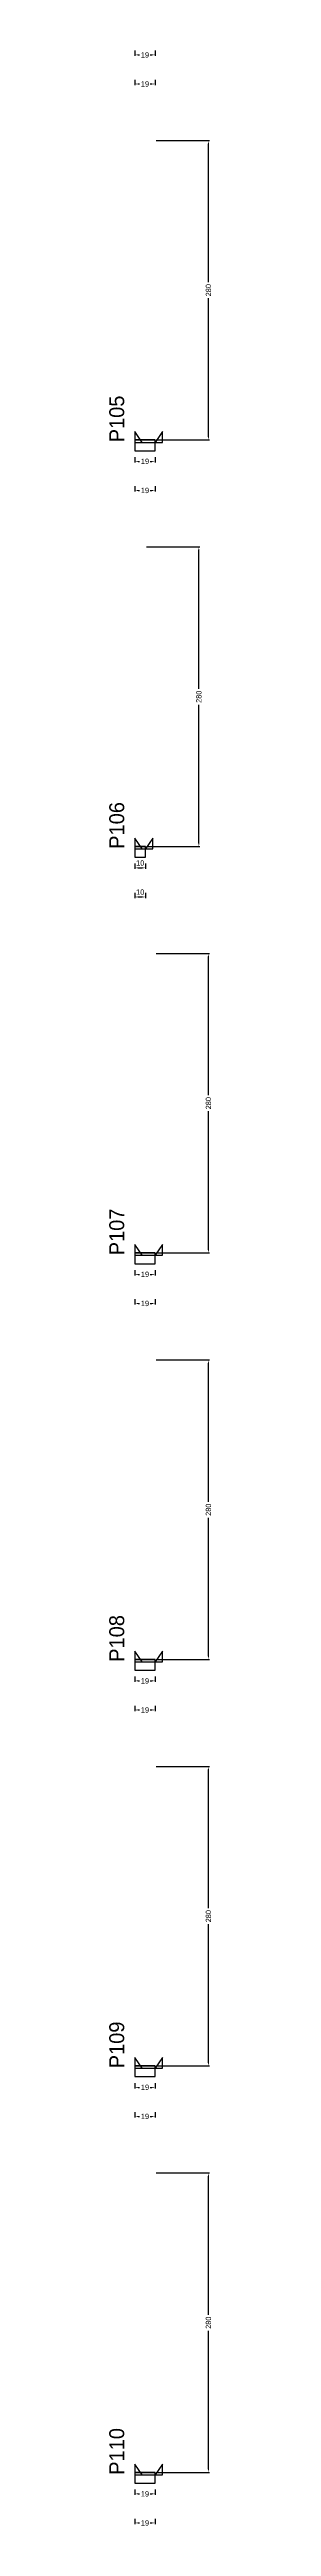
# Model space of a CAD drawing. Header units: centimetres. Extents: x -8500 to 4118, y -39526 to 295.
# Drawn here: x 3976 to 4072, y -27028 to -24713 of the extents above; entities that cross this region are included whole.
import ezdxf

# ---------------------------------------------------------------- set-up
doc = ezdxf.new("R2010")
doc.units = ezdxf.units.CM
for name, color, linetype in [('NOMENCLATURA', 7, 'Continuous'), ('SARR_2.2x10', 60, 'Continuous'), ('SARR_2.2x7', 40, 'Continuous')]:
    doc.layers.add(name, color=color, linetype=linetype)
doc.dimstyles.new('PAINEL-NOVA', dxfattribs={"dimtxt": 5, "dimasz": 3, "dimexe": 1, "dimexo": 1, "dimgap": 1, "dimtad": 1, "dimcen": 2.5, "dimazin": 3, "dimtfac": 1, "dimtmove": 0, "dimatfit": 3})

# ---------------------------------------------------------------- blocks, each defined once
blk = doc.blocks.new('_CLOSEDFILLED')
at = {"color": 0, "linetype": 'BYBLOCK'}
blk.add_solid([(-1, 0.16), (0, 0), (-1, -0.16)], dxfattribs=at)
blk = doc.blocks.new('*D1711')
for p, q in [((4000, -24713.8), (4000, -24718.8)), ((4003, -24717.8), (4004.5, -24717.8)), ((4014.5, -24717.8), (4016, -24717.8)), ((4019, -24713.8), (4019, -24718.8))]:
    blk.add_line(p, q)
at = {"layer": 'Defpoints'}
for p in [(4000, -24712.8), (4000, -24717.8), (4019, -24712.8)]:
    blk.add_point(p, dxfattribs=at)
at = {"layer": 'SARR_2.2x10', "xscale": 3, "yscale": 3, "rotation": 180}
blk.add_blockref('_CLOSEDFILLED', (4000, -24717.8), dxfattribs=at)
at = {"layer": 'SARR_2.2x10', "xscale": 3, "yscale": 3}
blk.add_blockref('_CLOSEDFILLED', (4019, -24717.8), dxfattribs=at)
at = {"layer": 'SARR_2.2x10', "insert": (4009.5, -24717.8), "char_height": 5, "attachment_point": 5}
blk.add_mtext('19', dxfattribs=at)
blk = doc.blocks.new('*D1716')
for p, q in [((4000, -24741), (4000, -24746)), ((4003, -24745), (4004.5, -24745)), ((4014.5, -24745), (4016, -24745)), ((4019, -24741), (4019, -24746))]:
    blk.add_line(p, q)
at = {"layer": 'Defpoints'}
for p in [(4000, -24740), (4000, -24745), (4019, -24740)]:
    blk.add_point(p, dxfattribs=at)
at = {"layer": 'SARR_2.2x10', "xscale": 3, "yscale": 3, "rotation": 180}
blk.add_blockref('_CLOSEDFILLED', (4000, -24745), dxfattribs=at)
at = {"layer": 'SARR_2.2x10', "xscale": 3, "yscale": 3}
blk.add_blockref('_CLOSEDFILLED', (4019, -24745), dxfattribs=at)
at = {"layer": 'SARR_2.2x10', "insert": (4009.5, -24745), "char_height": 5, "attachment_point": 5}
blk.add_mtext('19', dxfattribs=at)
blk = doc.blocks.new('*D1737')
for p, q in [((4000, -25093.8), (4000, -25098.8)), ((4003, -25097.8), (4004.5, -25097.8)), ((4014.5, -25097.8), (4016, -25097.8)), ((4019, -25093.8), (4019, -25098.8))]:
    blk.add_line(p, q)
at = {"layer": 'Defpoints'}
for p in [(4000, -25092.8), (4000, -25097.8), (4019, -25092.8)]:
    blk.add_point(p, dxfattribs=at)
at = {"layer": 'SARR_2.2x10', "xscale": 3, "yscale": 3, "rotation": 180}
blk.add_blockref('_CLOSEDFILLED', (4000, -25097.8), dxfattribs=at)
at = {"layer": 'SARR_2.2x10', "xscale": 3, "yscale": 3}
blk.add_blockref('_CLOSEDFILLED', (4019, -25097.8), dxfattribs=at)
at = {"layer": 'SARR_2.2x10', "insert": (4009.5, -25097.8), "char_height": 5, "attachment_point": 5}
blk.add_mtext('19', dxfattribs=at)
blk = doc.blocks.new('*D1738')
for p, q in [((4020, -24797.8), (4070, -24797.8)), ((4069, -24930.3), (4069, -24800.8)), ((4069, -25074.8), (4069, -24945.3)), ((4020, -25077.8), (4070, -25077.8))]:
    blk.add_line(p, q)
at = {"layer": 'Defpoints'}
for p in [(4019, -24797.8), (4019, -25077.8), (4069, -25077.8)]:
    blk.add_point(p, dxfattribs=at)
at = {"layer": 'SARR_2.2x10', "xscale": 3, "yscale": 3}
for p, rotation in [((4069, -24797.8), 90), ((4069, -25077.8), 270)]:
    blk.add_blockref('_CLOSEDFILLED', p, dxfattribs=dict(at, rotation=rotation))
at = {"layer": 'SARR_2.2x10', "insert": (4069, -24937.8), "char_height": 5, "attachment_point": 5, "rotation": 90}
blk.add_mtext('280', dxfattribs=at)
blk = doc.blocks.new('*D1739')
for p, q in [((4020, -24797.8), (4070, -24797.8)), ((4069, -24930.3), (4069, -24800.8)), ((4069, -25074.8), (4069, -24945.3)), ((4020, -25077.8), (4070, -25077.8))]:
    blk.add_line(p, q)
at = {"layer": 'Defpoints'}
for p in [(4019, -24797.8), (4019, -25077.8), (4069, -25077.8)]:
    blk.add_point(p, dxfattribs=at)
at = {"layer": 'SARR_2.2x10', "xscale": 3, "yscale": 3}
for p, rotation in [((4069, -24797.8), 90), ((4069, -25077.8), 270)]:
    blk.add_blockref('_CLOSEDFILLED', p, dxfattribs=dict(at, rotation=rotation))
at = {"layer": 'SARR_2.2x10', "insert": (4069, -24937.8), "char_height": 5, "attachment_point": 5, "rotation": 90}
blk.add_mtext('280', dxfattribs=at)
blk = doc.blocks.new('*D1740')
for p, q in [((4020, -24797.8), (4070, -24797.8)), ((4069, -24930.3), (4069, -24800.8)), ((4069, -25074.8), (4069, -24945.3)), ((4020, -25077.8), (4070, -25077.8))]:
    blk.add_line(p, q)
at = {"layer": 'Defpoints'}
for p in [(4019, -24797.8), (4019, -25077.8), (4069, -25077.8)]:
    blk.add_point(p, dxfattribs=at)
at = {"layer": 'SARR_2.2x10', "xscale": 3, "yscale": 3}
for p, rotation in [((4069, -24797.8), 90), ((4069, -25077.8), 270)]:
    blk.add_blockref('_CLOSEDFILLED', p, dxfattribs=dict(at, rotation=rotation))
at = {"layer": 'SARR_2.2x10', "insert": (4069, -24937.8), "char_height": 5, "attachment_point": 5, "rotation": 90}
blk.add_mtext('280', dxfattribs=at)
blk = doc.blocks.new('*D1741')
for p, q in [((4020, -24797.8), (4070, -24797.8)), ((4069, -24930.3), (4069, -24800.8)), ((4069, -25074.8), (4069, -24945.3)), ((4020, -25077.8), (4070, -25077.8))]:
    blk.add_line(p, q)
at = {"layer": 'Defpoints'}
for p in [(4019, -24797.8), (4019, -25077.8), (4069, -25077.8)]:
    blk.add_point(p, dxfattribs=at)
at = {"layer": 'SARR_2.2x10', "xscale": 3, "yscale": 3}
for p, rotation in [((4069, -24797.8), 90), ((4069, -25077.8), 270)]:
    blk.add_blockref('_CLOSEDFILLED', p, dxfattribs=dict(at, rotation=rotation))
at = {"layer": 'SARR_2.2x10', "insert": (4069, -24937.8), "char_height": 5, "attachment_point": 5, "rotation": 90}
blk.add_mtext('280', dxfattribs=at)
blk = doc.blocks.new('*D1742')
for p, q in [((4000, -25121), (4000, -25126)), ((4019, -25121), (4019, -25126)), ((4003, -25125), (4004.5, -25125)), ((4014.5, -25125), (4016, -25125))]:
    blk.add_line(p, q)
at = {"layer": 'Defpoints'}
for p in [(4000, -25120), (4019, -25120), (4000, -25125)]:
    blk.add_point(p, dxfattribs=at)
at = {"layer": 'SARR_2.2x10', "xscale": 3, "yscale": 3, "rotation": 180}
blk.add_blockref('_CLOSEDFILLED', (4000, -25125), dxfattribs=at)
at = {"layer": 'SARR_2.2x10', "xscale": 3, "yscale": 3}
blk.add_blockref('_CLOSEDFILLED', (4019, -25125), dxfattribs=at)
at = {"layer": 'SARR_2.2x10', "insert": (4009.5, -25125), "char_height": 5, "attachment_point": 5}
blk.add_mtext('19', dxfattribs=at)
blk = doc.blocks.new('GRA-E')
at = {"layer": 'SARR_2.2x7'}
blk.add_lwpolyline([(0, 0), (7, 0), (0, 10)], close=True, dxfattribs=at)
blk = doc.blocks.new('GRA-D')
at = {"layer": 'SARR_2.2x7'}
blk.add_lwpolyline([(0, 0), (7, 0), (7, 10)], close=True, dxfattribs=at)
blk = doc.blocks.new('*D1763')
for p, q in [((4000, -25473.8), (4000, -25478.8)), ((4003, -25477.8), (4007, -25477.8)), ((4010, -25473.8), (4010, -25478.8))]:
    blk.add_line(p, q)
at = {"layer": 'Defpoints'}
for p in [(4000, -25472.8), (4000, -25477.8), (4010, -25472.8)]:
    blk.add_point(p, dxfattribs=at)
at = {"layer": 'SARR_2.2x10', "xscale": 3, "yscale": 3, "rotation": 180}
blk.add_blockref('_CLOSEDFILLED', (4000, -25477.8), dxfattribs=at)
at = {"layer": 'SARR_2.2x10', "xscale": 3, "yscale": 3}
blk.add_blockref('_CLOSEDFILLED', (4010, -25477.8), dxfattribs=at)
at = {"layer": 'SARR_2.2x10', "insert": (4005, -25473.3), "char_height": 5, "attachment_point": 5}
blk.add_mtext('10', dxfattribs=at)
blk = doc.blocks.new('*D1764')
for p, q in [((4011, -25177.8), (4061, -25177.8)), ((4060, -25310.3), (4060, -25180.8)), ((4060, -25454.8), (4060, -25325.3)), ((4011, -25457.8), (4061, -25457.8))]:
    blk.add_line(p, q)
at = {"layer": 'Defpoints'}
for p in [(4010, -25177.8), (4010, -25457.8), (4060, -25457.8)]:
    blk.add_point(p, dxfattribs=at)
at = {"layer": 'SARR_2.2x10', "xscale": 3, "yscale": 3}
for p, rotation in [((4060, -25177.8), 90), ((4060, -25457.8), 270)]:
    blk.add_blockref('_CLOSEDFILLED', p, dxfattribs=dict(at, rotation=rotation))
at = {"layer": 'SARR_2.2x10', "insert": (4060, -25317.8), "char_height": 5, "attachment_point": 5, "rotation": 90}
blk.add_mtext('280', dxfattribs=at)
blk = doc.blocks.new('*D1765')
for p, q in [((4011, -25177.8), (4061, -25177.8)), ((4060, -25310.3), (4060, -25180.8)), ((4060, -25454.8), (4060, -25325.3)), ((4011, -25457.8), (4061, -25457.8))]:
    blk.add_line(p, q)
at = {"layer": 'Defpoints'}
for p in [(4010, -25177.8), (4010, -25457.8), (4060, -25457.8)]:
    blk.add_point(p, dxfattribs=at)
at = {"layer": 'SARR_2.2x10', "xscale": 3, "yscale": 3}
for p, rotation in [((4060, -25177.8), 90), ((4060, -25457.8), 270)]:
    blk.add_blockref('_CLOSEDFILLED', p, dxfattribs=dict(at, rotation=rotation))
at = {"layer": 'SARR_2.2x10', "insert": (4060, -25317.8), "char_height": 5, "attachment_point": 5, "rotation": 90}
blk.add_mtext('280', dxfattribs=at)
blk = doc.blocks.new('*D1766')
for p, q in [((4011, -25177.8), (4061, -25177.8)), ((4060, -25310.3), (4060, -25180.8)), ((4060, -25454.8), (4060, -25325.3)), ((4011, -25457.8), (4061, -25457.8))]:
    blk.add_line(p, q)
at = {"layer": 'Defpoints'}
for p in [(4010, -25177.8), (4010, -25457.8), (4060, -25457.8)]:
    blk.add_point(p, dxfattribs=at)
at = {"layer": 'SARR_2.2x10', "xscale": 3, "yscale": 3}
for p, rotation in [((4060, -25177.8), 90), ((4060, -25457.8), 270)]:
    blk.add_blockref('_CLOSEDFILLED', p, dxfattribs=dict(at, rotation=rotation))
at = {"layer": 'SARR_2.2x10', "insert": (4060, -25317.8), "char_height": 5, "attachment_point": 5, "rotation": 90}
blk.add_mtext('280', dxfattribs=at)
blk = doc.blocks.new('*D1767')
for p, q in [((4011, -25177.8), (4061, -25177.8)), ((4060, -25310.3), (4060, -25180.8)), ((4060, -25454.8), (4060, -25325.3)), ((4011, -25457.8), (4061, -25457.8))]:
    blk.add_line(p, q)
at = {"layer": 'Defpoints'}
for p in [(4010, -25177.8), (4010, -25457.8), (4060, -25457.8)]:
    blk.add_point(p, dxfattribs=at)
at = {"layer": 'SARR_2.2x10', "xscale": 3, "yscale": 3}
for p, rotation in [((4060, -25177.8), 90), ((4060, -25457.8), 270)]:
    blk.add_blockref('_CLOSEDFILLED', p, dxfattribs=dict(at, rotation=rotation))
at = {"layer": 'SARR_2.2x10', "insert": (4060, -25317.8), "char_height": 5, "attachment_point": 5, "rotation": 90}
blk.add_mtext('280', dxfattribs=at)
blk = doc.blocks.new('*D1768')
for p, q in [((4000, -25501), (4000, -25506)), ((4003, -25505), (4007, -25505)), ((4010, -25501), (4010, -25506))]:
    blk.add_line(p, q)
at = {"layer": 'Defpoints'}
for p in [(4000, -25500), (4000, -25505), (4010, -25500)]:
    blk.add_point(p, dxfattribs=at)
at = {"layer": 'SARR_2.2x10', "xscale": 3, "yscale": 3, "rotation": 180}
blk.add_blockref('_CLOSEDFILLED', (4000, -25505), dxfattribs=at)
at = {"layer": 'SARR_2.2x10', "xscale": 3, "yscale": 3}
blk.add_blockref('_CLOSEDFILLED', (4010, -25505), dxfattribs=at)
at = {"layer": 'SARR_2.2x10', "insert": (4005, -25500.5), "char_height": 5, "attachment_point": 5}
blk.add_mtext('10', dxfattribs=at)
blk = doc.blocks.new('*D1789')
for p, q in [((4000, -25853.8), (4000, -25858.8)), ((4003, -25857.8), (4004.5, -25857.8)), ((4014.5, -25857.8), (4016, -25857.8)), ((4019, -25853.8), (4019, -25858.8))]:
    blk.add_line(p, q)
at = {"layer": 'Defpoints'}
for p in [(4000, -25852.8), (4000, -25857.8), (4019, -25852.8)]:
    blk.add_point(p, dxfattribs=at)
at = {"layer": 'SARR_2.2x10', "xscale": 3, "yscale": 3, "rotation": 180}
blk.add_blockref('_CLOSEDFILLED', (4000, -25857.8), dxfattribs=at)
at = {"layer": 'SARR_2.2x10', "xscale": 3, "yscale": 3}
blk.add_blockref('_CLOSEDFILLED', (4019, -25857.8), dxfattribs=at)
at = {"layer": 'SARR_2.2x10', "insert": (4009.5, -25857.8), "char_height": 5, "attachment_point": 5}
blk.add_mtext('19', dxfattribs=at)
blk = doc.blocks.new('*D1790')
for p, q in [((4020, -25557.8), (4070, -25557.8)), ((4069, -25690.3), (4069, -25560.8)), ((4069, -25834.8), (4069, -25705.3)), ((4020, -25837.8), (4070, -25837.8))]:
    blk.add_line(p, q)
at = {"layer": 'Defpoints'}
for p in [(4019, -25557.8), (4019, -25837.8), (4069, -25837.8)]:
    blk.add_point(p, dxfattribs=at)
at = {"layer": 'SARR_2.2x10', "xscale": 3, "yscale": 3}
for p, rotation in [((4069, -25557.8), 90), ((4069, -25837.8), 270)]:
    blk.add_blockref('_CLOSEDFILLED', p, dxfattribs=dict(at, rotation=rotation))
at = {"layer": 'SARR_2.2x10', "insert": (4069, -25697.8), "char_height": 5, "attachment_point": 5, "rotation": 90}
blk.add_mtext('280', dxfattribs=at)
blk = doc.blocks.new('*D1791')
for p, q in [((4020, -25557.8), (4070, -25557.8)), ((4069, -25690.3), (4069, -25560.8)), ((4069, -25834.8), (4069, -25705.3)), ((4020, -25837.8), (4070, -25837.8))]:
    blk.add_line(p, q)
at = {"layer": 'Defpoints'}
for p in [(4019, -25557.8), (4019, -25837.8), (4069, -25837.8)]:
    blk.add_point(p, dxfattribs=at)
at = {"layer": 'SARR_2.2x10', "xscale": 3, "yscale": 3}
for p, rotation in [((4069, -25557.8), 90), ((4069, -25837.8), 270)]:
    blk.add_blockref('_CLOSEDFILLED', p, dxfattribs=dict(at, rotation=rotation))
at = {"layer": 'SARR_2.2x10', "insert": (4069, -25697.8), "char_height": 5, "attachment_point": 5, "rotation": 90}
blk.add_mtext('280', dxfattribs=at)
blk = doc.blocks.new('*D1792')
for p, q in [((4020, -25557.8), (4070, -25557.8)), ((4069, -25690.3), (4069, -25560.8)), ((4069, -25834.8), (4069, -25705.3)), ((4020, -25837.8), (4070, -25837.8))]:
    blk.add_line(p, q)
at = {"layer": 'Defpoints'}
for p in [(4019, -25557.8), (4019, -25837.8), (4069, -25837.8)]:
    blk.add_point(p, dxfattribs=at)
at = {"layer": 'SARR_2.2x10', "xscale": 3, "yscale": 3}
for p, rotation in [((4069, -25557.8), 90), ((4069, -25837.8), 270)]:
    blk.add_blockref('_CLOSEDFILLED', p, dxfattribs=dict(at, rotation=rotation))
at = {"layer": 'SARR_2.2x10', "insert": (4069, -25697.8), "char_height": 5, "attachment_point": 5, "rotation": 90}
blk.add_mtext('280', dxfattribs=at)
blk = doc.blocks.new('*D1793')
for p, q in [((4020, -25557.8), (4070, -25557.8)), ((4069, -25690.3), (4069, -25560.8)), ((4069, -25834.8), (4069, -25705.3)), ((4020, -25837.8), (4070, -25837.8))]:
    blk.add_line(p, q)
at = {"layer": 'Defpoints'}
for p in [(4019, -25557.8), (4019, -25837.8), (4069, -25837.8)]:
    blk.add_point(p, dxfattribs=at)
at = {"layer": 'SARR_2.2x10', "xscale": 3, "yscale": 3}
for p, rotation in [((4069, -25557.8), 90), ((4069, -25837.8), 270)]:
    blk.add_blockref('_CLOSEDFILLED', p, dxfattribs=dict(at, rotation=rotation))
at = {"layer": 'SARR_2.2x10', "insert": (4069, -25697.8), "char_height": 5, "attachment_point": 5, "rotation": 90}
blk.add_mtext('280', dxfattribs=at)
blk = doc.blocks.new('*D1794')
for p, q in [((4000, -25881), (4000, -25886)), ((4003, -25885), (4004.5, -25885)), ((4014.5, -25885), (4016, -25885)), ((4019, -25881), (4019, -25886))]:
    blk.add_line(p, q)
at = {"layer": 'Defpoints'}
for p in [(4000, -25880), (4000, -25885), (4019, -25880)]:
    blk.add_point(p, dxfattribs=at)
at = {"layer": 'SARR_2.2x10', "xscale": 3, "yscale": 3, "rotation": 180}
blk.add_blockref('_CLOSEDFILLED', (4000, -25885), dxfattribs=at)
at = {"layer": 'SARR_2.2x10', "xscale": 3, "yscale": 3}
blk.add_blockref('_CLOSEDFILLED', (4019, -25885), dxfattribs=at)
at = {"layer": 'SARR_2.2x10', "insert": (4009.5, -25885), "char_height": 5, "attachment_point": 5}
blk.add_mtext('19', dxfattribs=at)
blk = doc.blocks.new('*D1815')
for p, q in [((4000, -26233.8), (4000, -26238.8)), ((4019, -26233.8), (4019, -26238.8)), ((4003, -26237.8), (4004.5, -26237.8)), ((4014.5, -26237.8), (4016, -26237.8))]:
    blk.add_line(p, q)
at = {"layer": 'Defpoints'}
for p in [(4000, -26232.8), (4019, -26232.8), (4000, -26237.8)]:
    blk.add_point(p, dxfattribs=at)
at = {"layer": 'SARR_2.2x10', "xscale": 3, "yscale": 3, "rotation": 180}
blk.add_blockref('_CLOSEDFILLED', (4000, -26237.8), dxfattribs=at)
at = {"layer": 'SARR_2.2x10', "xscale": 3, "yscale": 3}
blk.add_blockref('_CLOSEDFILLED', (4019, -26237.8), dxfattribs=at)
at = {"layer": 'SARR_2.2x10', "insert": (4009.5, -26237.8), "char_height": 5, "attachment_point": 5}
blk.add_mtext('19', dxfattribs=at)
blk = doc.blocks.new('*D1816')
for p, q in [((4020, -25937.8), (4070, -25937.8)), ((4069, -26070.3), (4069, -25940.8)), ((4069, -26214.8), (4069, -26085.3)), ((4020, -26217.8), (4070, -26217.8))]:
    blk.add_line(p, q)
at = {"layer": 'Defpoints'}
for p in [(4019, -25937.8), (4019, -26217.8), (4069, -26217.8)]:
    blk.add_point(p, dxfattribs=at)
at = {"layer": 'SARR_2.2x10', "xscale": 3, "yscale": 3}
for p, rotation in [((4069, -25937.8), 90), ((4069, -26217.8), 270)]:
    blk.add_blockref('_CLOSEDFILLED', p, dxfattribs=dict(at, rotation=rotation))
at = {"layer": 'SARR_2.2x10', "insert": (4069, -26077.8), "char_height": 5, "attachment_point": 5, "rotation": 90}
blk.add_mtext('280', dxfattribs=at)
blk = doc.blocks.new('*D1817')
for p, q in [((4020, -25937.8), (4070, -25937.8)), ((4069, -26070.3), (4069, -25940.8)), ((4069, -26214.8), (4069, -26085.3)), ((4020, -26217.8), (4070, -26217.8))]:
    blk.add_line(p, q)
at = {"layer": 'Defpoints'}
for p in [(4019, -25937.8), (4019, -26217.8), (4069, -26217.8)]:
    blk.add_point(p, dxfattribs=at)
at = {"layer": 'SARR_2.2x10', "xscale": 3, "yscale": 3}
for p, rotation in [((4069, -25937.8), 90), ((4069, -26217.8), 270)]:
    blk.add_blockref('_CLOSEDFILLED', p, dxfattribs=dict(at, rotation=rotation))
at = {"layer": 'SARR_2.2x10', "insert": (4069, -26077.8), "char_height": 5, "attachment_point": 5, "rotation": 90}
blk.add_mtext('280', dxfattribs=at)
blk = doc.blocks.new('*D1818')
for p, q in [((4020, -25937.8), (4070, -25937.8)), ((4069, -26070.3), (4069, -25940.8)), ((4069, -26214.8), (4069, -26085.3)), ((4020, -26217.8), (4070, -26217.8))]:
    blk.add_line(p, q)
at = {"layer": 'Defpoints'}
for p in [(4019, -25937.8), (4019, -26217.8), (4069, -26217.8)]:
    blk.add_point(p, dxfattribs=at)
at = {"layer": 'SARR_2.2x10', "xscale": 3, "yscale": 3}
for p, rotation in [((4069, -25937.8), 90), ((4069, -26217.8), 270)]:
    blk.add_blockref('_CLOSEDFILLED', p, dxfattribs=dict(at, rotation=rotation))
at = {"layer": 'SARR_2.2x10', "insert": (4069, -26077.8), "char_height": 5, "attachment_point": 5, "rotation": 90}
blk.add_mtext('280', dxfattribs=at)
blk = doc.blocks.new('*D1819')
for p, q in [((4020, -25937.8), (4070, -25937.8)), ((4069, -26070.3), (4069, -25940.8)), ((4069, -26214.8), (4069, -26085.3)), ((4020, -26217.8), (4070, -26217.8))]:
    blk.add_line(p, q)
at = {"layer": 'Defpoints'}
for p in [(4019, -25937.8), (4019, -26217.8), (4069, -26217.8)]:
    blk.add_point(p, dxfattribs=at)
at = {"layer": 'SARR_2.2x10', "xscale": 3, "yscale": 3}
for p, rotation in [((4069, -25937.8), 90), ((4069, -26217.8), 270)]:
    blk.add_blockref('_CLOSEDFILLED', p, dxfattribs=dict(at, rotation=rotation))
at = {"layer": 'SARR_2.2x10', "insert": (4069, -26077.8), "char_height": 5, "attachment_point": 5, "rotation": 90}
blk.add_mtext('280', dxfattribs=at)
blk = doc.blocks.new('*D1820')
for p, q in [((4000, -26261), (4000, -26266)), ((4003, -26265), (4004.5, -26265)), ((4014.5, -26265), (4016, -26265)), ((4019, -26261), (4019, -26266))]:
    blk.add_line(p, q)
at = {"layer": 'Defpoints'}
for p in [(4000, -26260), (4000, -26265), (4019, -26260)]:
    blk.add_point(p, dxfattribs=at)
at = {"layer": 'SARR_2.2x10', "xscale": 3, "yscale": 3, "rotation": 180}
blk.add_blockref('_CLOSEDFILLED', (4000, -26265), dxfattribs=at)
at = {"layer": 'SARR_2.2x10', "xscale": 3, "yscale": 3}
blk.add_blockref('_CLOSEDFILLED', (4019, -26265), dxfattribs=at)
at = {"layer": 'SARR_2.2x10', "insert": (4009.5, -26265), "char_height": 5, "attachment_point": 5}
blk.add_mtext('19', dxfattribs=at)
blk = doc.blocks.new('*D1841')
for p, q in [((4000, -26613.8), (4000, -26618.8)), ((4003, -26617.8), (4004.5, -26617.8)), ((4014.5, -26617.8), (4016, -26617.8)), ((4019, -26613.8), (4019, -26618.8))]:
    blk.add_line(p, q)
at = {"layer": 'Defpoints'}
for p in [(4000, -26612.8), (4000, -26617.8), (4019, -26612.8)]:
    blk.add_point(p, dxfattribs=at)
at = {"layer": 'SARR_2.2x10', "xscale": 3, "yscale": 3, "rotation": 180}
blk.add_blockref('_CLOSEDFILLED', (4000, -26617.8), dxfattribs=at)
at = {"layer": 'SARR_2.2x10', "xscale": 3, "yscale": 3}
blk.add_blockref('_CLOSEDFILLED', (4019, -26617.8), dxfattribs=at)
at = {"layer": 'SARR_2.2x10', "insert": (4009.5, -26617.8), "char_height": 5, "attachment_point": 5}
blk.add_mtext('19', dxfattribs=at)
blk = doc.blocks.new('*D1842')
for p, q in [((4020, -26317.8), (4070, -26317.8)), ((4069, -26450.3), (4069, -26320.8)), ((4069, -26594.8), (4069, -26465.3)), ((4020, -26597.8), (4070, -26597.8))]:
    blk.add_line(p, q)
at = {"layer": 'Defpoints'}
for p in [(4019, -26317.8), (4019, -26597.8), (4069, -26597.8)]:
    blk.add_point(p, dxfattribs=at)
at = {"layer": 'SARR_2.2x10', "xscale": 3, "yscale": 3}
for p, rotation in [((4069, -26317.8), 90), ((4069, -26597.8), 270)]:
    blk.add_blockref('_CLOSEDFILLED', p, dxfattribs=dict(at, rotation=rotation))
at = {"layer": 'SARR_2.2x10', "insert": (4069, -26457.8), "char_height": 5, "attachment_point": 5, "rotation": 90}
blk.add_mtext('280', dxfattribs=at)
blk = doc.blocks.new('*D1843')
for p, q in [((4020, -26317.8), (4070, -26317.8)), ((4069, -26450.3), (4069, -26320.8)), ((4069, -26594.8), (4069, -26465.3)), ((4020, -26597.8), (4070, -26597.8))]:
    blk.add_line(p, q)
at = {"layer": 'Defpoints'}
for p in [(4019, -26317.8), (4019, -26597.8), (4069, -26597.8)]:
    blk.add_point(p, dxfattribs=at)
at = {"layer": 'SARR_2.2x10', "xscale": 3, "yscale": 3}
for p, rotation in [((4069, -26317.8), 90), ((4069, -26597.8), 270)]:
    blk.add_blockref('_CLOSEDFILLED', p, dxfattribs=dict(at, rotation=rotation))
at = {"layer": 'SARR_2.2x10', "insert": (4069, -26457.8), "char_height": 5, "attachment_point": 5, "rotation": 90}
blk.add_mtext('280', dxfattribs=at)
blk = doc.blocks.new('*D1844')
for p, q in [((4020, -26317.8), (4070, -26317.8)), ((4069, -26450.3), (4069, -26320.8)), ((4069, -26594.8), (4069, -26465.3)), ((4020, -26597.8), (4070, -26597.8))]:
    blk.add_line(p, q)
at = {"layer": 'Defpoints'}
for p in [(4019, -26317.8), (4019, -26597.8), (4069, -26597.8)]:
    blk.add_point(p, dxfattribs=at)
at = {"layer": 'SARR_2.2x10', "xscale": 3, "yscale": 3}
for p, rotation in [((4069, -26317.8), 90), ((4069, -26597.8), 270)]:
    blk.add_blockref('_CLOSEDFILLED', p, dxfattribs=dict(at, rotation=rotation))
at = {"layer": 'SARR_2.2x10', "insert": (4069, -26457.8), "char_height": 5, "attachment_point": 5, "rotation": 90}
blk.add_mtext('280', dxfattribs=at)
blk = doc.blocks.new('*D1845')
for p, q in [((4020, -26317.8), (4070, -26317.8)), ((4069, -26450.3), (4069, -26320.8)), ((4069, -26594.8), (4069, -26465.3)), ((4020, -26597.8), (4070, -26597.8))]:
    blk.add_line(p, q)
at = {"layer": 'Defpoints'}
for p in [(4019, -26317.8), (4019, -26597.8), (4069, -26597.8)]:
    blk.add_point(p, dxfattribs=at)
at = {"layer": 'SARR_2.2x10', "xscale": 3, "yscale": 3}
for p, rotation in [((4069, -26317.8), 90), ((4069, -26597.8), 270)]:
    blk.add_blockref('_CLOSEDFILLED', p, dxfattribs=dict(at, rotation=rotation))
at = {"layer": 'SARR_2.2x10', "insert": (4069, -26457.8), "char_height": 5, "attachment_point": 5, "rotation": 90}
blk.add_mtext('280', dxfattribs=at)
blk = doc.blocks.new('*D1846')
for p, q in [((4000, -26641), (4000, -26646)), ((4003, -26645), (4004.5, -26645)), ((4014.5, -26645), (4016, -26645)), ((4019, -26641), (4019, -26646))]:
    blk.add_line(p, q)
at = {"layer": 'Defpoints'}
for p in [(4000, -26640), (4000, -26645), (4019, -26640)]:
    blk.add_point(p, dxfattribs=at)
at = {"layer": 'SARR_2.2x10', "xscale": 3, "yscale": 3, "rotation": 180}
blk.add_blockref('_CLOSEDFILLED', (4000, -26645), dxfattribs=at)
at = {"layer": 'SARR_2.2x10', "xscale": 3, "yscale": 3}
blk.add_blockref('_CLOSEDFILLED', (4019, -26645), dxfattribs=at)
at = {"layer": 'SARR_2.2x10', "insert": (4009.5, -26645), "char_height": 5, "attachment_point": 5}
blk.add_mtext('19', dxfattribs=at)
blk = doc.blocks.new('*D1867')
for p, q in [((4000, -26993.8), (4000, -26998.8)), ((4003, -26997.8), (4004.5, -26997.8)), ((4014.5, -26997.8), (4016, -26997.8)), ((4019, -26993.8), (4019, -26998.8))]:
    blk.add_line(p, q)
at = {"layer": 'Defpoints'}
for p in [(4000, -26992.8), (4000, -26997.8), (4019, -26992.8)]:
    blk.add_point(p, dxfattribs=at)
at = {"layer": 'SARR_2.2x10', "xscale": 3, "yscale": 3, "rotation": 180}
blk.add_blockref('_CLOSEDFILLED', (4000, -26997.8), dxfattribs=at)
at = {"layer": 'SARR_2.2x10', "xscale": 3, "yscale": 3}
blk.add_blockref('_CLOSEDFILLED', (4019, -26997.8), dxfattribs=at)
at = {"layer": 'SARR_2.2x10', "insert": (4009.5, -26997.8), "char_height": 5, "attachment_point": 5}
blk.add_mtext('19', dxfattribs=at)
blk = doc.blocks.new('*D1868')
for p, q in [((4020, -26697.8), (4070, -26697.8)), ((4069, -26830.3), (4069, -26700.8)), ((4069, -26974.8), (4069, -26845.3)), ((4020, -26977.8), (4070, -26977.8))]:
    blk.add_line(p, q)
at = {"layer": 'Defpoints'}
for p in [(4019, -26697.8), (4019, -26977.8), (4069, -26977.8)]:
    blk.add_point(p, dxfattribs=at)
at = {"layer": 'SARR_2.2x10', "xscale": 3, "yscale": 3}
for p, rotation in [((4069, -26697.8), 90), ((4069, -26977.8), 270)]:
    blk.add_blockref('_CLOSEDFILLED', p, dxfattribs=dict(at, rotation=rotation))
at = {"layer": 'SARR_2.2x10', "insert": (4069, -26837.8), "char_height": 5, "attachment_point": 5, "rotation": 90}
blk.add_mtext('280', dxfattribs=at)
blk = doc.blocks.new('*D1869')
for p, q in [((4020, -26697.8), (4070, -26697.8)), ((4069, -26830.3), (4069, -26700.8)), ((4069, -26974.8), (4069, -26845.3)), ((4020, -26977.8), (4070, -26977.8))]:
    blk.add_line(p, q)
at = {"layer": 'Defpoints'}
for p in [(4019, -26697.8), (4019, -26977.8), (4069, -26977.8)]:
    blk.add_point(p, dxfattribs=at)
at = {"layer": 'SARR_2.2x10', "xscale": 3, "yscale": 3}
for p, rotation in [((4069, -26697.8), 90), ((4069, -26977.8), 270)]:
    blk.add_blockref('_CLOSEDFILLED', p, dxfattribs=dict(at, rotation=rotation))
at = {"layer": 'SARR_2.2x10', "insert": (4069, -26837.8), "char_height": 5, "attachment_point": 5, "rotation": 90}
blk.add_mtext('280', dxfattribs=at)
blk = doc.blocks.new('*D1870')
for p, q in [((4020, -26697.8), (4070, -26697.8)), ((4069, -26830.3), (4069, -26700.8)), ((4069, -26974.8), (4069, -26845.3)), ((4020, -26977.8), (4070, -26977.8))]:
    blk.add_line(p, q)
at = {"layer": 'Defpoints'}
for p in [(4019, -26697.8), (4019, -26977.8), (4069, -26977.8)]:
    blk.add_point(p, dxfattribs=at)
at = {"layer": 'SARR_2.2x10', "xscale": 3, "yscale": 3}
for p, rotation in [((4069, -26697.8), 90), ((4069, -26977.8), 270)]:
    blk.add_blockref('_CLOSEDFILLED', p, dxfattribs=dict(at, rotation=rotation))
at = {"layer": 'SARR_2.2x10', "insert": (4069, -26837.8), "char_height": 5, "attachment_point": 5, "rotation": 90}
blk.add_mtext('280', dxfattribs=at)
blk = doc.blocks.new('*D1871')
for p, q in [((4020, -26697.8), (4070, -26697.8)), ((4069, -26830.3), (4069, -26700.8)), ((4069, -26974.8), (4069, -26845.3)), ((4020, -26977.8), (4070, -26977.8))]:
    blk.add_line(p, q)
at = {"layer": 'Defpoints'}
for p in [(4019, -26697.8), (4019, -26977.8), (4069, -26977.8)]:
    blk.add_point(p, dxfattribs=at)
at = {"layer": 'SARR_2.2x10', "xscale": 3, "yscale": 3}
for p, rotation in [((4069, -26697.8), 90), ((4069, -26977.8), 270)]:
    blk.add_blockref('_CLOSEDFILLED', p, dxfattribs=dict(at, rotation=rotation))
at = {"layer": 'SARR_2.2x10', "insert": (4069, -26837.8), "char_height": 5, "attachment_point": 5, "rotation": 90}
blk.add_mtext('280', dxfattribs=at)
blk = doc.blocks.new('*D1872')
for p, q in [((4000, -27021), (4000, -27026)), ((4019, -27021), (4019, -27026)), ((4003, -27025), (4004.5, -27025)), ((4014.5, -27025), (4016, -27025))]:
    blk.add_line(p, q)
at = {"layer": 'Defpoints'}
for p in [(4000, -27020), (4019, -27020), (4000, -27025)]:
    blk.add_point(p, dxfattribs=at)
at = {"layer": 'SARR_2.2x10', "xscale": 3, "yscale": 3, "rotation": 180}
blk.add_blockref('_CLOSEDFILLED', (4000, -27025), dxfattribs=at)
at = {"layer": 'SARR_2.2x10', "xscale": 3, "yscale": 3}
blk.add_blockref('_CLOSEDFILLED', (4019, -27025), dxfattribs=at)
at = {"layer": 'SARR_2.2x10', "insert": (4009.5, -27025), "char_height": 5, "attachment_point": 5}
blk.add_mtext('19', dxfattribs=at)

msp = doc.modelspace()

# ---------------------------------------------------------------- linework, layer by layer
at = {"layer": 'SARR_2.2x10'}
for p, q in [((4019, -25077.8), (4000, -25077.8)), ((4000, -25077.8), (4000, -25087.8)), ((4000, -25087.8), (4019, -25087.8)), ((4019, -25087.8), (4019, -25077.8)), ((4010, -25457.8), (4000, -25457.8)), ((4000, -25457.8), (4000, -25467.8)), ((4000, -25467.8), (4010, -25467.8)), ((4010, -25467.8), (4010, -25457.8)), ((4019, -25837.8), (4000, -25837.8)), ((4000, -25837.8), (4000, -25847.8)), ((4019, -25847.8), (4019, -25837.8)), ((4000, -25847.8), (4019, -25847.8)), ((4019, -26217.8), (4000, -26217.8)), ((4000, -26217.8), (4000, -26227.8)), ((4000, -26227.8), (4019, -26227.8)), ((4019, -26227.8), (4019, -26217.8)), ((4019, -26597.8), (4000, -26597.8)), ((4000, -26597.8), (4000, -26607.8)), ((4019, -26607.8), (4019, -26597.8)), ((4000, -26607.8), (4019, -26607.8)), ((4019, -26977.8), (4000, -26977.8)), ((4000, -26977.8), (4000, -26987.8)), ((4000, -26987.8), (4019, -26987.8)), ((4019, -26987.8), (4019, -26977.8))]:
    msp.add_line(p, q, dxfattribs=at)
at = {"layer": 'SARR_2.2x7'}
for p, q in [((4019, -25077.8), (4000, -25077.8)), ((4000, -25077.8), (4000, -25080)), ((4000, -25077.8), (4007, -25077.8)), ((4000, -25077.8), (4007, -25077.8)), ((4000, -25077.8), (4007, -25077.8)), ((4000, -25077.8), (4007, -25077.8)), ((4000, -25080), (4019, -25080)), ((4007, -25077.8), (4019, -25077.8)), ((4007, -25077.8), (4019, -25077.8)), ((4007, -25077.8), (4019, -25077.8)), ((4007, -25077.8), (4019, -25077.8)), ((4019, -25080), (4019, -25077.8)), ((4010, -25457.8), (4000, -25457.8)), ((4000, -25457.8), (4000, -25460)), ((4000, -25457.8), (4007, -25457.8)), ((4000, -25457.8), (4007, -25457.8)), ((4000, -25457.8), (4007, -25457.8)), ((4000, -25457.8), (4007, -25457.8)), ((4000, -25460), (4010, -25460)), ((4007, -25457.8), (4010, -25457.8)), ((4007, -25457.8), (4010, -25457.8)), ((4007, -25457.8), (4010, -25457.8)), ((4007, -25457.8), (4010, -25457.8)), ((4010, -25460), (4010, -25457.8)), ((4019, -25837.8), (4000, -25837.8)), ((4000, -25837.8), (4000, -25840)), ((4000, -25837.8), (4007, -25837.8)), ((4000, -25837.8), (4007, -25837.8)), ((4000, -25837.8), (4007, -25837.8)), ((4000, -25837.8), (4007, -25837.8)), ((4000, -25840), (4019, -25840)), ((4007, -25837.8), (4019, -25837.8)), ((4007, -25837.8), (4019, -25837.8)), ((4007, -25837.8), (4019, -25837.8)), ((4007, -25837.8), (4019, -25837.8)), ((4019, -25840), (4019, -25837.8)), ((4019, -26217.8), (4000, -26217.8)), ((4000, -26217.8), (4000, -26220)), ((4000, -26217.8), (4007, -26217.8)), ((4000, -26217.8), (4007, -26217.8)), ((4000, -26217.8), (4007, -26217.8)), ((4000, -26217.8), (4007, -26217.8)), ((4000, -26220), (4019, -26220)), ((4007, -26217.8), (4019, -26217.8)), ((4007, -26217.8), (4019, -26217.8)), ((4007, -26217.8), (4019, -26217.8)), ((4007, -26217.8), (4019, -26217.8)), ((4019, -26220), (4019, -26217.8)), ((4019, -26597.8), (4000, -26597.8)), ((4000, -26597.8), (4000, -26600)), ((4000, -26597.8), (4007, -26597.8)), ((4000, -26597.8), (4007, -26597.8)), ((4000, -26597.8), (4007, -26597.8)), ((4000, -26597.8), (4007, -26597.8)), ((4000, -26600), (4019, -26600)), ((4007, -26597.8), (4019, -26597.8)), ((4007, -26597.8), (4019, -26597.8)), ((4007, -26597.8), (4019, -26597.8)), ((4007, -26597.8), (4019, -26597.8)), ((4019, -26600), (4019, -26597.8)), ((4019, -26977.8), (4000, -26977.8)), ((4000, -26977.8), (4000, -26980)), ((4000, -26977.8), (4007, -26977.8)), ((4000, -26977.8), (4007, -26977.8)), ((4000, -26977.8), (4007, -26977.8)), ((4000, -26977.8), (4007, -26977.8)), ((4000, -26980), (4019, -26980)), ((4007, -26977.8), (4019, -26977.8)), ((4007, -26977.8), (4019, -26977.8)), ((4007, -26977.8), (4019, -26977.8)), ((4007, -26977.8), (4019, -26977.8)), ((4019, -26980), (4019, -26977.8))]:
    msp.add_line(p, q, dxfattribs=at)

# ---------------------------------------------------------------- block references
for name, p in [('GRA-E', (4000, -25080)), ('GRA-D', (4019, -25080)), ('GRA-E', (4000, -25460)), ('GRA-D', (4010, -25460)), ('GRA-E', (4000, -25840)), ('GRA-D', (4019, -25840)), ('GRA-E', (4000, -26220)), ('GRA-D', (4019, -26220)), ('GRA-E', (4000, -26600)), ('GRA-D', (4019, -26600)), ('GRA-E', (4000, -26980)), ('GRA-D', (4019, -26980))]:
    msp.add_blockref(name, p, dxfattribs=at)

# ---------------------------------------------------------------- texts
at = {"layer": 'NOMENCLATURA'}
for s, p in [('P105', (3990, -25080)), ('P106', (3990, -25460)), ('P107', (3990, -25840)), ('P108', (3990, -26220)), ('P109', (3990, -26600)), ('P110', (3990, -26980))]:
    msp.add_text(s, height=14, rotation=90, dxfattribs=at).set_placement(p)

# ---------------------------------------------------------------- dimensions: what is measured, and where the dimension line sits
at = {"layer": 'SARR_2.2x10'}
for base, p1, p2, picture, middle in [((4000, -24717.8), (4000, -24712.8), (4019, -24712.8), '*D1711', (4009.5, -24717.8)), ((4000, -24745), (4000, -24740), (4019, -24740), '*D1716', (4009.5, -24745)), ((4000, -25097.8), (4000, -25092.8), (4019, -25092.8), '*D1737', (4009.5, -25097.8)), ((4000, -25125), (4000, -25120), (4019, -25120), '*D1742', (4009.5, -25125)), ((4000, -25477.8), (4000, -25472.8), (4010, -25472.8), '*D1763', (4005, -25473.3)), ((4000, -25505), (4000, -25500), (4010, -25500), '*D1768', (4005, -25500.5)), ((4000, -25857.8), (4000, -25852.8), (4019, -25852.8), '*D1789', (4009.5, -25857.8)), ((4000, -25885), (4000, -25880), (4019, -25880), '*D1794', (4009.5, -25885)), ((4000, -26237.8), (4000, -26232.8), (4019, -26232.8), '*D1815', (4009.5, -26237.8)), ((4000, -26265), (4000, -26260), (4019, -26260), '*D1820', (4009.5, -26265)), ((4000, -26617.8), (4000, -26612.8), (4019, -26612.8), '*D1841', (4009.5, -26617.8)), ((4000, -26645), (4000, -26640), (4019, -26640), '*D1846', (4009.5, -26645)), ((4000, -26997.8), (4000, -26992.8), (4019, -26992.8), '*D1867', (4009.5, -26997.8)), ((4000, -27025), (4000, -27020), (4019, -27020), '*D1872', (4009.5, -27025))]:
    dim = msp.add_linear_dim(base=base, p1=p1, p2=p2, dimstyle='PAINEL-NOVA', dxfattribs=at)
    dim.commit()
    dim.dimension.update_dxf_attribs({"geometry": picture, "text_midpoint": middle})
for base, p1, p2, picture, middle in [((4069, -25077.8), (4019, -25077.8), (4019, -24797.8), '*D1738', (4069, -24937.8)), ((4069, -25077.8), (4019, -25077.8), (4019, -24797.8), '*D1739', (4069, -24937.8)), ((4069, -25077.8), (4019, -25077.8), (4019, -24797.8), '*D1740', (4069, -24937.8)), ((4069, -25077.8), (4019, -25077.8), (4019, -24797.8), '*D1741', (4069, -24937.8)), ((4060, -25457.8), (4010, -25457.8), (4010, -25177.8), '*D1764', (4060, -25317.8)), ((4060, -25457.8), (4010, -25457.8), (4010, -25177.8), '*D1765', (4060, -25317.8)), ((4060, -25457.8), (4010, -25457.8), (4010, -25177.8), '*D1766', (4060, -25317.8)), ((4060, -25457.8), (4010, -25457.8), (4010, -25177.8), '*D1767', (4060, -25317.8)), ((4069, -25837.8), (4019, -25837.8), (4019, -25557.8), '*D1790', (4069, -25697.8)), ((4069, -25837.8), (4019, -25837.8), (4019, -25557.8), '*D1791', (4069, -25697.8)), ((4069, -25837.8), (4019, -25837.8), (4019, -25557.8), '*D1792', (4069, -25697.8)), ((4069, -25837.8), (4019, -25837.8), (4019, -25557.8), '*D1793', (4069, -25697.8)), ((4069, -26217.8), (4019, -26217.8), (4019, -25937.8), '*D1816', (4069, -26077.8)), ((4069, -26217.8), (4019, -26217.8), (4019, -25937.8), '*D1817', (4069, -26077.8)), ((4069, -26217.8), (4019, -26217.8), (4019, -25937.8), '*D1818', (4069, -26077.8)), ((4069, -26217.8), (4019, -26217.8), (4019, -25937.8), '*D1819', (4069, -26077.8)), ((4069, -26597.8), (4019, -26597.8), (4019, -26317.8), '*D1842', (4069, -26457.8)), ((4069, -26597.8), (4019, -26597.8), (4019, -26317.8), '*D1843', (4069, -26457.8)), ((4069, -26597.8), (4019, -26597.8), (4019, -26317.8), '*D1844', (4069, -26457.8)), ((4069, -26597.8), (4019, -26597.8), (4019, -26317.8), '*D1845', (4069, -26457.8)), ((4069, -26977.8), (4019, -26977.8), (4019, -26697.8), '*D1868', (4069, -26837.8)), ((4069, -26977.8), (4019, -26977.8), (4019, -26697.8), '*D1869', (4069, -26837.8)), ((4069, -26977.8), (4019, -26977.8), (4019, -26697.8), '*D1870', (4069, -26837.8)), ((4069, -26977.8), (4019, -26977.8), (4019, -26697.8), '*D1871', (4069, -26837.8))]:
    dim = msp.add_linear_dim(base=base, p1=p1, p2=p2, angle=90, dimstyle='PAINEL-NOVA', dxfattribs=at)
    dim.commit()
    dim.dimension.update_dxf_attribs({"geometry": picture, "text_midpoint": middle})

doc.saveas('drawing.dxf')
